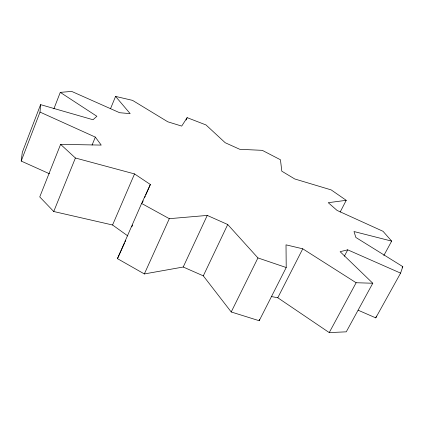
<?xml version="1.0" encoding="UTF-8"?>
<svg xmlns="http://www.w3.org/2000/svg" width="424" height="424" viewBox="0 0 424 424"><rect width="100%" height="100%" fill="white"/><g stroke="black" fill="none" stroke-linecap="round" stroke-linejoin="round"><path stroke-width="0.64" d="M127.825 235.935L112.567 224.996L53.737 211.512L39.745 196.927L60.605 144.367L75.398 158.004L134.535 173.925L150.361 184.498L141.621 203.451L117.448 258.64L144.351 273.946L183.221 267.019L203.308 275.854L231.223 311.974L259.207 320.73L259.297 319.42M49.581 173.819L21.2 161.067L40.02 112.09L40.587 104.643L93.02 119.743L96.889 116.282L60.277 92.374L53.88 108.82M21.2 161.067L22.308 152.317L40.587 104.643M358.216 310.241L375.765 317.873L400.59 273.125L402.8 266.632L355.847 237.451L354.003 231.536L391.67 241.113L383.826 255.529M375.765 317.873L376.433 316.092M53.737 211.512L75.398 158.004M92.077 145.072L95.336 137.111L40.02 112.09M110.553 108.623L115.567 96.412L132.521 100.366L167.787 121.799L181.7 126.092L187.148 117.655L205.995 124.942L225.202 142.729L239.793 149.306L262.265 150.34L280.45 159.758L281.812 171.19L294.76 178.97L331.171 189.899L346.233 200.314L340.175 212.021M112.567 224.996L134.535 173.925M131.8 226.861L132.595 225.043M142.406 202.656L143.201 200.838M144.526 197.812L145.321 195.999M145.856 194.786L150.361 184.498M186.094 120.045L187.148 117.655M144.351 273.946L169.309 218.678L207.262 215.418L227.73 224.519L257.935 257.93L286.211 267.518L259.207 320.73M117.448 258.64L124.55 243.106M125.096 241.908L125.642 240.715M183.221 267.019L207.262 215.418M203.308 275.854L227.73 224.519M231.223 311.974L257.935 257.93M277.784 297.759L302.762 248.809L356.123 282.734L372.786 283.243L346.265 331.833L329.247 332.596L277.784 297.759L271.334 296.53M344.346 256.234L347.728 249.831L400.59 273.125M329.247 332.596L356.123 282.734M402.164 267.777L402.8 266.632M347.728 249.831L340.127 251.686L372.786 283.243M346.233 200.314L328.25 202.693L337.075 210.421L383.026 231.303L391.67 241.113M60.277 92.374L71.656 91.404L119.616 112.715L130.163 113.632L115.567 96.412M60.605 144.367L101.225 145.088L95.336 137.111M302.762 248.809L286.014 244.844L286.211 267.518M141.621 203.451L169.309 218.678"/></g></svg>
